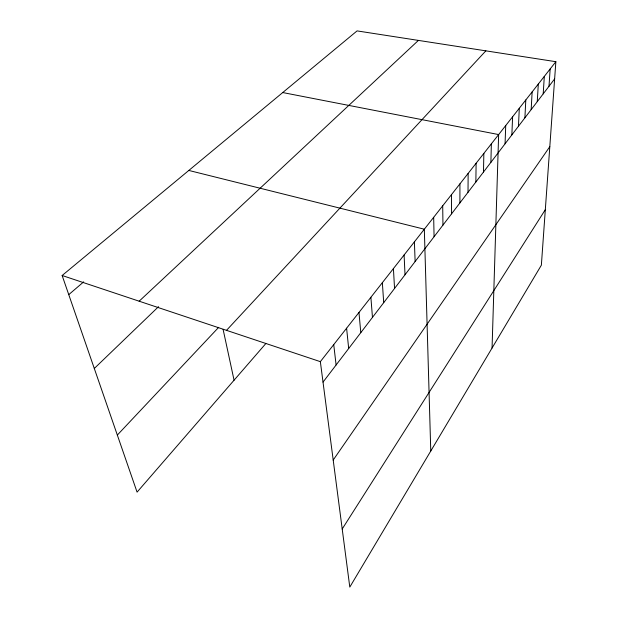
<?xml version="1.0" encoding="UTF-8"?>
<svg xmlns="http://www.w3.org/2000/svg" width="618" height="618" viewBox="0 0 618 618"><rect width="100%" height="100%" fill="white"/><g stroke="black" fill="none" stroke-linecap="round" stroke-linejoin="round"><path stroke-width="0.93" d="M459.916 202.897L459.931 183.87M468.011 192.306L468.15 173.403M475.86 182.024L476.115 163.26M483.485 172.043L483.848 153.411M490.885 162.356L491.356 143.847M492.059 348.027L498.641 134.569L282.735 92.553M505.068 143.793L505.725 125.547M511.858 134.894L512.608 116.779M518.471 126.242L519.298 108.258M524.906 117.822L525.802 99.969M531.163 109.625L532.137 91.904M537.258 101.638L538.309 84.048M543.199 93.866L544.311 76.4M548.993 86.288L550.159 68.953M555.86 61.692L541.368 265.168L349.796 587.1L320.348 361.654L555.86 61.692L357.073 30.9L62.14 275.504L137.072 492.129L265.802 343.593M342.202 529L545.315 209.68M333.195 460.047L549.804 146.667M323.021 382.109L554.632 78.903M226.512 330.344L485.856 50.846M117.335 435.064L218.679 327.339M94.299 368.467L158.54 306.667M139.15 301.198L418.417 40.402M68.76 294.631L83.685 281.862M188.822 170.444L424.334 229.208L430.769 451.024M62.14 275.504L320.348 361.654M223.09 329.317L234.067 380.209M333.735 344.605L336.099 364.991M346.598 328.22L348.683 348.513M358.973 312.461L360.788 332.662M370.885 297.289L372.461 317.389M382.357 282.673L383.701 302.666M393.419 268.583L394.554 288.467M404.095 254.995L405.022 274.763M414.392 241.877L415.134 261.522M433.674 217.32L434.075 236.725M442.704 205.809L442.959 225.091M451.457 194.67L451.573 213.82"/></g></svg>
